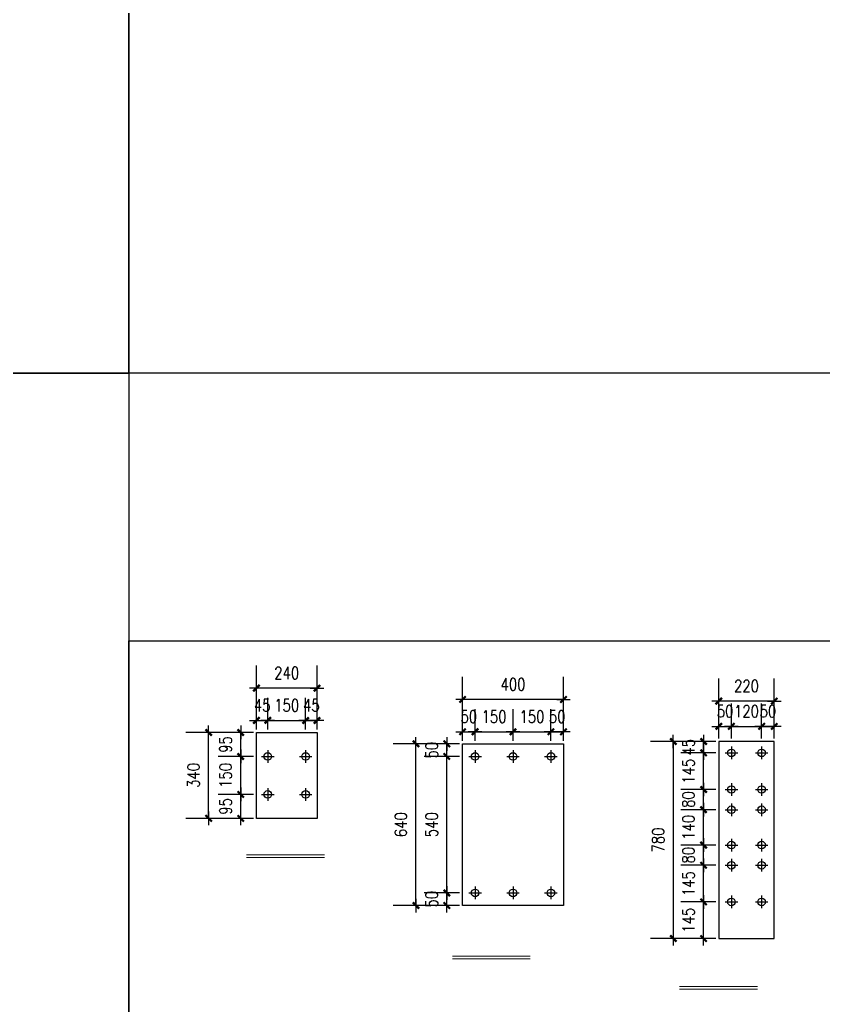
# Model space of a CAD drawing. Header units: millimetres. Extents: x 2287919 to 2522484, y -1845182 to -1736911.
# Drawn here: x 2394342 to 2397525, y -1801754 to -1797853 of the extents above; entities that cross this region are included whole.
import ezdxf

# ---------------------------------------------------------------- set-up
doc = ezdxf.new("R2010")
doc.units = ezdxf.units.MM
doc.header["$LTSCALE"] = 1000
doc.header["$PDMODE"] = 34
doc.styles.add('DIM_FONT', font='simplex.shx', dxfattribs={"width": 0.8, "bigfont": 'hztxt.shx'})
doc.dimstyles.new('WGH(1)', dxfattribs={"dimscale": 1.2, "dimtxt": 100, "dimasz": 0.5, "dimexe": 75, "dimexo": 75, "dimgap": 75, "dimtad": 1, "dimdec": 0, "dimzin": 0, "dimdsep": 46, "dimtxsty": 'DIM_FONT', "dimblk1": '_DIMX', "dimblk2": '_DIMX', "dimsah": 1, "dimcen": 0.09, "dimclrd": 3, "dimclre": 3, "dimclrt": 7, "dimadec": 0, "dimazin": 0, "dimtfac": 1, "dimtdec": 0, "dimtix": 1, "dimtmove": 2, "dimatfit": 3, "dimldrblk": '_DIMX', "dimfxl": 1, "dimtolj": 1, "dimtzin": 0, "dimarcsym": 0})

# ---------------------------------------------------------------- blocks, each defined once
blk = doc.blocks.new('_DIMX')
blk.add_line((-150, 0), (150, 0))
at = {"const_width": 50}
blk.add_lwpolyline([(-70, -70), (70, 70)], dxfattribs=at)
blk = doc.blocks.new('*D364')
at = {"color": 3, "lineweight": -2}
for p, q in [((2395267.8, -1800919.3), (2395127.6, -1800919.3)), ((2395217.6, -1800919.1), (2395217.6, -1800919)), ((2395217.6, -1801014.3), (2395217.6, -1800919.3)), ((2395267.8, -1801014.3), (2395127.6, -1801014.3)), ((2395217.6, -1801014.5), (2395217.6, -1801014.7))]:
    blk.add_line(p, q, dxfattribs=at)
at = {"layer": 'Defpoints', "color": 0}
for p in [(2395217.6, -1800919.3), (2395279.8, -1800919.3), (2395279.8, -1801014.3)]:
    blk.add_point(p, dxfattribs=at)
at = {"color": 3, "lineweight": -2, "xscale": 0.18, "yscale": 0.18, "zscale": 0.18}
for p, rotation in [((2395217.6, -1800919.3), 270), ((2395217.6, -1801014.3), 90)]:
    blk.add_blockref('_DIMX', p, dxfattribs=dict(at, rotation=rotation))
at = {"color": 7, "insert": (2395157.6, -1800966.8), "char_height": 48, "attachment_point": 5, "rotation": 90, "style": 'DIM_FONT'}
blk.add_mtext('\\A1;95', dxfattribs=at)
blk = doc.blocks.new('*D318')
at = {"color": 3, "lineweight": -2}
for p, q in [((2395267.8, -1800769.3), (2395127.6, -1800769.3)), ((2395217.6, -1800769.1), (2395217.6, -1800769)), ((2395217.6, -1800919.3), (2395217.6, -1800769.3)), ((2395267.8, -1800919.3), (2395127.6, -1800919.3)), ((2395217.6, -1800919.5), (2395217.6, -1800919.7))]:
    blk.add_line(p, q, dxfattribs=at)
at = {"layer": 'Defpoints', "color": 0}
for p in [(2395217.6, -1800769.3), (2395279.8, -1800769.3), (2395279.8, -1800919.3)]:
    blk.add_point(p, dxfattribs=at)
at = {"color": 3, "lineweight": -2, "xscale": 0.18, "yscale": 0.18, "zscale": 0.18}
for p, rotation in [((2395217.6, -1800769.3), 270), ((2395217.6, -1800919.3), 90)]:
    blk.add_blockref('_DIMX', p, dxfattribs=dict(at, rotation=rotation))
at = {"color": 7, "insert": (2395157.6, -1800844.3), "char_height": 48, "attachment_point": 5, "rotation": 90, "style": 'DIM_FONT'}
blk.add_mtext('\\A1;150', dxfattribs=at)
blk = doc.blocks.new('*D365')
at = {"color": 3, "lineweight": -2}
for p, q in [((2395267.8, -1800674.3), (2395127.6, -1800674.3)), ((2395217.6, -1800674.1), (2395217.6, -1800674)), ((2395217.6, -1800769.3), (2395217.6, -1800674.3)), ((2395267.8, -1800769.3), (2395127.6, -1800769.3)), ((2395217.6, -1800769.5), (2395217.6, -1800769.7))]:
    blk.add_line(p, q, dxfattribs=at)
at = {"layer": 'Defpoints', "color": 0}
for p in [(2395217.6, -1800674.3), (2395279.8, -1800674.3), (2395279.8, -1800769.3)]:
    blk.add_point(p, dxfattribs=at)
at = {"color": 3, "lineweight": -2, "xscale": 0.18, "yscale": 0.18, "zscale": 0.18}
for p, rotation in [((2395217.6, -1800674.3), 270), ((2395217.6, -1800769.3), 90)]:
    blk.add_blockref('_DIMX', p, dxfattribs=dict(at, rotation=rotation))
at = {"color": 7, "insert": (2395157.6, -1800721.8), "char_height": 48, "attachment_point": 5, "rotation": 90, "style": 'DIM_FONT'}
blk.add_mtext('\\A1;95', dxfattribs=at)
blk = doc.blocks.new('*D319')
at = {"color": 3, "lineweight": -2}
for p, q in [((2395279.8, -1800662.3), (2395279.8, -1800536.6)), ((2395324.8, -1800662.3), (2395324.8, -1800536.6)), ((2395279.7, -1800626.6), (2395279.5, -1800626.6)), ((2395279.8, -1800626.6), (2395324.8, -1800626.6)), ((2395325, -1800626.6), (2395325.2, -1800626.6))]:
    blk.add_line(p, q, dxfattribs=at)
at = {"layer": 'Defpoints', "color": 0}
for p in [(2395324.8, -1800626.6), (2395279.8, -1800674.3), (2395324.8, -1800674.3)]:
    blk.add_point(p, dxfattribs=at)
at = {"color": 3, "lineweight": -2, "xscale": 0.18, "yscale": 0.18, "zscale": 0.18}
blk.add_blockref('_DIMX', (2395279.8, -1800626.6), dxfattribs=at)
at = {"color": 3, "lineweight": -2, "xscale": 0.18, "yscale": 0.18, "zscale": 0.18, "rotation": 180}
blk.add_blockref('_DIMX', (2395324.8, -1800626.6), dxfattribs=at)
at = {"color": 7, "insert": (2395302.3, -1800566.6), "char_height": 48, "attachment_point": 5, "style": 'DIM_FONT'}
blk.add_mtext('\\A1;45', dxfattribs=at)
blk = doc.blocks.new('*D320')
at = {"color": 3, "lineweight": -2}
for p, q in [((2395324.8, -1800662.3), (2395324.8, -1800536.6)), ((2395474.8, -1800662.3), (2395474.8, -1800536.6)), ((2395324.7, -1800626.6), (2395324.5, -1800626.6)), ((2395324.8, -1800626.6), (2395474.8, -1800626.6)), ((2395475, -1800626.6), (2395475.2, -1800626.6))]:
    blk.add_line(p, q, dxfattribs=at)
at = {"layer": 'Defpoints', "color": 0}
for p in [(2395474.8, -1800626.6), (2395324.8, -1800674.3), (2395474.8, -1800674.3)]:
    blk.add_point(p, dxfattribs=at)
at = {"color": 3, "lineweight": -2, "xscale": 0.18, "yscale": 0.18, "zscale": 0.18}
blk.add_blockref('_DIMX', (2395324.8, -1800626.6), dxfattribs=at)
at = {"color": 3, "lineweight": -2, "xscale": 0.18, "yscale": 0.18, "zscale": 0.18, "rotation": 180}
blk.add_blockref('_DIMX', (2395474.8, -1800626.6), dxfattribs=at)
at = {"color": 7, "insert": (2395399.8, -1800566.6), "char_height": 48, "attachment_point": 5, "style": 'DIM_FONT'}
blk.add_mtext('\\A1;150', dxfattribs=at)
blk = doc.blocks.new('*D366')
at = {"color": 3, "lineweight": -2}
for p, q in [((2395474.8, -1800662.3), (2395474.8, -1800536.6)), ((2395519.8, -1800662.3), (2395519.8, -1800536.6)), ((2395474.7, -1800626.6), (2395474.5, -1800626.6)), ((2395474.8, -1800626.6), (2395519.8, -1800626.6)), ((2395520, -1800626.6), (2395520.2, -1800626.6))]:
    blk.add_line(p, q, dxfattribs=at)
at = {"layer": 'Defpoints', "color": 0}
for p in [(2395519.8, -1800626.6), (2395474.8, -1800674.3), (2395519.8, -1800674.3)]:
    blk.add_point(p, dxfattribs=at)
at = {"color": 3, "lineweight": -2, "xscale": 0.18, "yscale": 0.18, "zscale": 0.18}
blk.add_blockref('_DIMX', (2395474.8, -1800626.6), dxfattribs=at)
at = {"color": 3, "lineweight": -2, "xscale": 0.18, "yscale": 0.18, "zscale": 0.18, "rotation": 180}
blk.add_blockref('_DIMX', (2395519.8, -1800626.6), dxfattribs=at)
at = {"color": 7, "insert": (2395497.3, -1800566.6), "char_height": 48, "attachment_point": 5, "style": 'DIM_FONT'}
blk.add_mtext('\\A1;45', dxfattribs=at)
blk = doc.blocks.new('*D367')
at = {"color": 3, "lineweight": -2}
for p, q in [((2395279.8, -1800662.3), (2395279.8, -1800408.7)), ((2395519.8, -1800662.3), (2395519.8, -1800408.7)), ((2395519.7, -1800498.7), (2395280, -1800498.7))]:
    blk.add_line(p, q, dxfattribs=at)
at = {"layer": 'Defpoints', "color": 0}
for p in [(2395279.8, -1800498.7), (2395279.8, -1800674.3), (2395519.8, -1800674.3)]:
    blk.add_point(p, dxfattribs=at)
at = {"color": 3, "lineweight": -2, "xscale": 0.18, "yscale": 0.18, "zscale": 0.18, "rotation": 180}
blk.add_blockref('_DIMX', (2395279.8, -1800498.7), dxfattribs=at)
at = {"color": 3, "lineweight": -2, "xscale": 0.18, "yscale": 0.18, "zscale": 0.18}
blk.add_blockref('_DIMX', (2395519.8, -1800498.7), dxfattribs=at)
at = {"color": 7, "insert": (2395399.8, -1800438.7), "char_height": 48, "attachment_point": 5, "style": 'DIM_FONT'}
blk.add_mtext('\\A1;240', dxfattribs=at)
blk = doc.blocks.new('*D368')
at = {"color": 3, "lineweight": -2}
for p, q in [((2395267.8, -1800674.3), (2395000.5, -1800674.3)), ((2395090.5, -1801014.1), (2395090.5, -1800674.5)), ((2395267.8, -1801014.3), (2395000.5, -1801014.3))]:
    blk.add_line(p, q, dxfattribs=at)
at = {"layer": 'Defpoints', "color": 0}
for p in [(2395090.5, -1800674.3), (2395279.8, -1800674.3), (2395279.8, -1801014.3)]:
    blk.add_point(p, dxfattribs=at)
at = {"color": 3, "lineweight": -2, "xscale": 0.18, "yscale": 0.18, "zscale": 0.18}
for p, rotation in [((2395090.5, -1800674.3), 90), ((2395090.5, -1801014.3), 270)]:
    blk.add_blockref('_DIMX', p, dxfattribs=dict(at, rotation=rotation))
at = {"color": 7, "insert": (2395030.5, -1800844.3), "char_height": 48, "attachment_point": 5, "rotation": 90, "style": 'DIM_FONT'}
blk.add_mtext('\\A1;340', dxfattribs=at)
blk = doc.blocks.new('*D369')
at = {"color": 3, "lineweight": -2}
for p, q in [((2396084.2, -1801309.3), (2395944, -1801309.3)), ((2396034, -1801309.1), (2396034, -1801309)), ((2396034, -1801359.3), (2396034, -1801309.3)), ((2396084.2, -1801359.3), (2395944, -1801359.3)), ((2396034, -1801359.5), (2396034, -1801359.7))]:
    blk.add_line(p, q, dxfattribs=at)
at = {"layer": 'Defpoints', "color": 0}
for p in [(2396034, -1801309.3), (2396096.2, -1801309.3), (2396096.2, -1801359.3)]:
    blk.add_point(p, dxfattribs=at)
at = {"color": 3, "lineweight": -2, "xscale": 0.18, "yscale": 0.18, "zscale": 0.18}
for p, rotation in [((2396034, -1801309.3), 270), ((2396034, -1801359.3), 90)]:
    blk.add_blockref('_DIMX', p, dxfattribs=dict(at, rotation=rotation))
at = {"color": 7, "insert": (2395974, -1801334.3), "char_height": 48, "attachment_point": 5, "rotation": 90, "style": 'DIM_FONT'}
blk.add_mtext('\\A1;50', dxfattribs=at)
blk = doc.blocks.new('*D321')
at = {"color": 3, "lineweight": -2}
for p, q in [((2396084.2, -1800769.3), (2395944, -1800769.3)), ((2396034, -1801309.1), (2396034, -1800769.5)), ((2396084.2, -1801309.3), (2395944, -1801309.3))]:
    blk.add_line(p, q, dxfattribs=at)
at = {"layer": 'Defpoints', "color": 0}
for p in [(2396034, -1800769.3), (2396096.2, -1800769.3), (2396096.2, -1801309.3)]:
    blk.add_point(p, dxfattribs=at)
at = {"color": 3, "lineweight": -2, "xscale": 0.18, "yscale": 0.18, "zscale": 0.18}
for p, rotation in [((2396034, -1800769.3), 90), ((2396034, -1801309.3), 270)]:
    blk.add_blockref('_DIMX', p, dxfattribs=dict(at, rotation=rotation))
at = {"color": 7, "insert": (2395974, -1801039.3), "char_height": 48, "attachment_point": 5, "rotation": 90, "style": 'DIM_FONT'}
blk.add_mtext('\\A1;540', dxfattribs=at)
blk = doc.blocks.new('*D370')
at = {"color": 3, "lineweight": -2}
for p, q in [((2396084.2, -1800719.3), (2395944, -1800719.3)), ((2396034, -1800719.1), (2396034, -1800719)), ((2396034, -1800769.3), (2396034, -1800719.3)), ((2396084.2, -1800769.3), (2395944, -1800769.3)), ((2396034, -1800769.5), (2396034, -1800769.7))]:
    blk.add_line(p, q, dxfattribs=at)
at = {"layer": 'Defpoints', "color": 0}
for p in [(2396034, -1800719.3), (2396096.2, -1800719.3), (2396096.2, -1800769.3)]:
    blk.add_point(p, dxfattribs=at)
at = {"color": 3, "lineweight": -2, "xscale": 0.18, "yscale": 0.18, "zscale": 0.18}
for p, rotation in [((2396034, -1800719.3), 270), ((2396034, -1800769.3), 90)]:
    blk.add_blockref('_DIMX', p, dxfattribs=dict(at, rotation=rotation))
at = {"color": 7, "insert": (2395974, -1800744.3), "char_height": 48, "attachment_point": 5, "rotation": 90, "style": 'DIM_FONT'}
blk.add_mtext('\\A1;50', dxfattribs=at)
blk = doc.blocks.new('*D322')
at = {"color": 3, "lineweight": -2}
for p, q in [((2396096.2, -1800707.3), (2396096.2, -1800581.6)), ((2396146.2, -1800707.3), (2396146.2, -1800581.6)), ((2396096, -1800671.6), (2396095.9, -1800671.6)), ((2396096.2, -1800671.6), (2396146.2, -1800671.6)), ((2396146.4, -1800671.6), (2396146.6, -1800671.6))]:
    blk.add_line(p, q, dxfattribs=at)
at = {"layer": 'Defpoints', "color": 0}
for p in [(2396146.2, -1800671.6), (2396096.2, -1800719.3), (2396146.2, -1800719.3)]:
    blk.add_point(p, dxfattribs=at)
at = {"color": 3, "lineweight": -2, "xscale": 0.18, "yscale": 0.18, "zscale": 0.18}
blk.add_blockref('_DIMX', (2396096.2, -1800671.6), dxfattribs=at)
at = {"color": 3, "lineweight": -2, "xscale": 0.18, "yscale": 0.18, "zscale": 0.18, "rotation": 180}
blk.add_blockref('_DIMX', (2396146.2, -1800671.6), dxfattribs=at)
at = {"color": 7, "insert": (2396121.2, -1800611.6), "char_height": 48, "attachment_point": 5, "style": 'DIM_FONT'}
blk.add_mtext('\\A1;50', dxfattribs=at)
blk = doc.blocks.new('*D323')
at = {"color": 3, "lineweight": -2}
for p, q in [((2396146.2, -1800707.3), (2396146.2, -1800581.6)), ((2396296.2, -1800707.3), (2396296.2, -1800581.6)), ((2396146, -1800671.6), (2396145.9, -1800671.6)), ((2396146.2, -1800671.6), (2396296.2, -1800671.6)), ((2396296.4, -1800671.6), (2396296.6, -1800671.6))]:
    blk.add_line(p, q, dxfattribs=at)
at = {"layer": 'Defpoints', "color": 0}
for p in [(2396296.2, -1800671.6), (2396146.2, -1800719.3), (2396296.2, -1800719.3)]:
    blk.add_point(p, dxfattribs=at)
at = {"color": 3, "lineweight": -2, "xscale": 0.18, "yscale": 0.18, "zscale": 0.18}
blk.add_blockref('_DIMX', (2396146.2, -1800671.6), dxfattribs=at)
at = {"color": 3, "lineweight": -2, "xscale": 0.18, "yscale": 0.18, "zscale": 0.18, "rotation": 180}
blk.add_blockref('_DIMX', (2396296.2, -1800671.6), dxfattribs=at)
at = {"color": 7, "insert": (2396221.2, -1800611.6), "char_height": 48, "attachment_point": 5, "style": 'DIM_FONT'}
blk.add_mtext('\\A1;150', dxfattribs=at)
blk = doc.blocks.new('*D371')
at = {"color": 3, "lineweight": -2}
for p, q in [((2396446.2, -1800707.3), (2396446.2, -1800581.6)), ((2396496.2, -1800707.3), (2396496.2, -1800581.6)), ((2396446, -1800671.6), (2396445.9, -1800671.6)), ((2396446.2, -1800671.6), (2396496.2, -1800671.6)), ((2396496.4, -1800671.6), (2396496.6, -1800671.6))]:
    blk.add_line(p, q, dxfattribs=at)
at = {"layer": 'Defpoints', "color": 0}
for p in [(2396496.2, -1800671.6), (2396446.2, -1800719.3), (2396496.2, -1800719.3)]:
    blk.add_point(p, dxfattribs=at)
at = {"color": 3, "lineweight": -2, "xscale": 0.18, "yscale": 0.18, "zscale": 0.18}
blk.add_blockref('_DIMX', (2396446.2, -1800671.6), dxfattribs=at)
at = {"color": 3, "lineweight": -2, "xscale": 0.18, "yscale": 0.18, "zscale": 0.18, "rotation": 180}
blk.add_blockref('_DIMX', (2396496.2, -1800671.6), dxfattribs=at)
at = {"color": 7, "insert": (2396471.2, -1800611.6), "char_height": 48, "attachment_point": 5, "style": 'DIM_FONT'}
blk.add_mtext('\\A1;50', dxfattribs=at)
blk = doc.blocks.new('*D372')
at = {"color": 3, "lineweight": -2}
for p, q in [((2396096.2, -1800707.3), (2396096.2, -1800453.7)), ((2396496.2, -1800707.3), (2396496.2, -1800453.7)), ((2396496, -1800543.7), (2396096.4, -1800543.7))]:
    blk.add_line(p, q, dxfattribs=at)
at = {"layer": 'Defpoints', "color": 0}
for p in [(2396096.2, -1800543.7), (2396096.2, -1800719.3), (2396496.2, -1800719.3)]:
    blk.add_point(p, dxfattribs=at)
at = {"color": 3, "lineweight": -2, "xscale": 0.18, "yscale": 0.18, "zscale": 0.18, "rotation": 180}
blk.add_blockref('_DIMX', (2396096.2, -1800543.7), dxfattribs=at)
at = {"color": 3, "lineweight": -2, "xscale": 0.18, "yscale": 0.18, "zscale": 0.18}
blk.add_blockref('_DIMX', (2396496.2, -1800543.7), dxfattribs=at)
at = {"color": 7, "insert": (2396296.2, -1800483.7), "char_height": 48, "attachment_point": 5, "style": 'DIM_FONT'}
blk.add_mtext('\\A1;400', dxfattribs=at)
blk = doc.blocks.new('*D373')
at = {"color": 3, "lineweight": -2}
for p, q in [((2396084.2, -1800719.3), (2395821.8, -1800719.3)), ((2395911.8, -1801359.1), (2395911.8, -1800719.5)), ((2396084.2, -1801359.3), (2395821.8, -1801359.3))]:
    blk.add_line(p, q, dxfattribs=at)
at = {"layer": 'Defpoints', "color": 0}
for p in [(2395911.8, -1800719.3), (2396096.2, -1800719.3), (2396096.2, -1801359.3)]:
    blk.add_point(p, dxfattribs=at)
at = {"color": 3, "lineweight": -2, "xscale": 0.18, "yscale": 0.18, "zscale": 0.18}
for p, rotation in [((2395911.8, -1800719.3), 90), ((2395911.8, -1801359.3), 270)]:
    blk.add_blockref('_DIMX', p, dxfattribs=dict(at, rotation=rotation))
at = {"color": 7, "insert": (2395851.8, -1801039.3), "char_height": 48, "attachment_point": 5, "rotation": 90, "style": 'DIM_FONT'}
blk.add_mtext('\\A1;640', dxfattribs=at)
blk = doc.blocks.new('*D324')
at = {"color": 3, "lineweight": -2}
for p, q in [((2396296.2, -1800707.3), (2396296.2, -1800581.6)), ((2396446.2, -1800707.3), (2396446.2, -1800581.6)), ((2396296, -1800671.6), (2396295.9, -1800671.6)), ((2396296.2, -1800671.6), (2396446.2, -1800671.6)), ((2396446.4, -1800671.6), (2396446.6, -1800671.6))]:
    blk.add_line(p, q, dxfattribs=at)
at = {"layer": 'Defpoints', "color": 0}
for p in [(2396446.2, -1800671.6), (2396296.2, -1800719.3), (2396446.2, -1800719.3)]:
    blk.add_point(p, dxfattribs=at)
at = {"color": 3, "lineweight": -2, "xscale": 0.18, "yscale": 0.18, "zscale": 0.18}
blk.add_blockref('_DIMX', (2396296.2, -1800671.6), dxfattribs=at)
at = {"color": 3, "lineweight": -2, "xscale": 0.18, "yscale": 0.18, "zscale": 0.18, "rotation": 180}
blk.add_blockref('_DIMX', (2396446.2, -1800671.6), dxfattribs=at)
at = {"color": 7, "insert": (2396371.2, -1800611.6), "char_height": 48, "attachment_point": 5, "style": 'DIM_FONT'}
blk.add_mtext('\\A1;150', dxfattribs=at)
blk = doc.blocks.new('*D374')
at = {"color": 3, "lineweight": -2}
for p, q in [((2397099.2, -1801345), (2396961.2, -1801345)), ((2397051.2, -1801344.8), (2397051.2, -1801344.6)), ((2397051.2, -1801490), (2397051.2, -1801345)), ((2397099.2, -1801490), (2396961.2, -1801490)), ((2397051.2, -1801490.2), (2397051.2, -1801490.4))]:
    blk.add_line(p, q, dxfattribs=at)
at = {"layer": 'Defpoints', "color": 0}
for p in [(2397051.2, -1801345), (2397111.2, -1801345), (2397111.2, -1801490)]:
    blk.add_point(p, dxfattribs=at)
at = {"color": 3, "lineweight": -2, "xscale": 0.18, "yscale": 0.18, "zscale": 0.18}
for p, rotation in [((2397051.2, -1801345), 270), ((2397051.2, -1801490), 90)]:
    blk.add_blockref('_DIMX', p, dxfattribs=dict(at, rotation=rotation))
at = {"color": 7, "insert": (2396991.2, -1801417.5), "char_height": 48, "attachment_point": 5, "rotation": 90, "style": 'DIM_FONT'}
blk.add_mtext('\\A1;145', dxfattribs=at)
blk = doc.blocks.new('*D325')
at = {"color": 3, "lineweight": -2}
for p, q in [((2397099.2, -1801200), (2396961.2, -1801200)), ((2397051.2, -1801199.8), (2397051.2, -1801199.6)), ((2397051.2, -1801345), (2397051.2, -1801200)), ((2397099.2, -1801345), (2396961.2, -1801345)), ((2397051.2, -1801345.2), (2397051.2, -1801345.4))]:
    blk.add_line(p, q, dxfattribs=at)
at = {"layer": 'Defpoints', "color": 0}
for p in [(2397051.2, -1801200), (2397111.2, -1801200), (2397111.2, -1801345)]:
    blk.add_point(p, dxfattribs=at)
at = {"color": 3, "lineweight": -2, "xscale": 0.18, "yscale": 0.18, "zscale": 0.18}
for p, rotation in [((2397051.2, -1801200), 270), ((2397051.2, -1801345), 90)]:
    blk.add_blockref('_DIMX', p, dxfattribs=dict(at, rotation=rotation))
at = {"color": 7, "insert": (2396991.2, -1801272.5), "char_height": 48, "attachment_point": 5, "rotation": 90, "style": 'DIM_FONT'}
blk.add_mtext('\\A1;145', dxfattribs=at)
blk = doc.blocks.new('*D326')
at = {"color": 3, "lineweight": -2}
for p, q in [((2397099.2, -1801120), (2396961.2, -1801120)), ((2397051.2, -1801119.8), (2397051.2, -1801119.6)), ((2397051.2, -1801200), (2397051.2, -1801120)), ((2397099.2, -1801200), (2396961.2, -1801200)), ((2397051.2, -1801200.2), (2397051.2, -1801200.4))]:
    blk.add_line(p, q, dxfattribs=at)
at = {"layer": 'Defpoints', "color": 0}
for p in [(2397051.2, -1801120), (2397111.2, -1801120), (2397111.2, -1801200)]:
    blk.add_point(p, dxfattribs=at)
at = {"color": 3, "lineweight": -2, "xscale": 0.18, "yscale": 0.18, "zscale": 0.18}
for p, rotation in [((2397051.2, -1801120), 270), ((2397051.2, -1801200), 90)]:
    blk.add_blockref('_DIMX', p, dxfattribs=dict(at, rotation=rotation))
at = {"color": 7, "insert": (2396991.2, -1801160), "char_height": 48, "attachment_point": 5, "rotation": 90, "style": 'DIM_FONT'}
blk.add_mtext('\\A1;80', dxfattribs=at)
blk = doc.blocks.new('*D327')
at = {"color": 3, "lineweight": -2}
for p, q in [((2397099.2, -1800980), (2396961.2, -1800980)), ((2397051.2, -1800979.8), (2397051.2, -1800979.6)), ((2397051.2, -1801120), (2397051.2, -1800980)), ((2397099.2, -1801120), (2396961.2, -1801120)), ((2397051.2, -1801120.2), (2397051.2, -1801120.4))]:
    blk.add_line(p, q, dxfattribs=at)
at = {"layer": 'Defpoints', "color": 0}
for p in [(2397051.2, -1800980), (2397111.2, -1800980), (2397111.2, -1801120)]:
    blk.add_point(p, dxfattribs=at)
at = {"color": 3, "lineweight": -2, "xscale": 0.18, "yscale": 0.18, "zscale": 0.18}
for p, rotation in [((2397051.2, -1800980), 270), ((2397051.2, -1801120), 90)]:
    blk.add_blockref('_DIMX', p, dxfattribs=dict(at, rotation=rotation))
at = {"color": 7, "insert": (2396991.2, -1801050), "char_height": 48, "attachment_point": 5, "rotation": 90, "style": 'DIM_FONT'}
blk.add_mtext('\\A1;140', dxfattribs=at)
blk = doc.blocks.new('*D328')
at = {"color": 3, "lineweight": -2}
for p, q in [((2397099.2, -1800900), (2396961.2, -1800900)), ((2397051.2, -1800899.8), (2397051.2, -1800899.6)), ((2397051.2, -1800980), (2397051.2, -1800900)), ((2397099.2, -1800980), (2396961.2, -1800980)), ((2397051.2, -1800980.2), (2397051.2, -1800980.4))]:
    blk.add_line(p, q, dxfattribs=at)
at = {"layer": 'Defpoints', "color": 0}
for p in [(2397051.2, -1800900), (2397111.2, -1800900), (2397111.2, -1800980)]:
    blk.add_point(p, dxfattribs=at)
at = {"color": 3, "lineweight": -2, "xscale": 0.18, "yscale": 0.18, "zscale": 0.18}
for p, rotation in [((2397051.2, -1800900), 270), ((2397051.2, -1800980), 90)]:
    blk.add_blockref('_DIMX', p, dxfattribs=dict(at, rotation=rotation))
at = {"color": 7, "insert": (2396991.2, -1800940), "char_height": 48, "attachment_point": 5, "rotation": 90, "style": 'DIM_FONT'}
blk.add_mtext('\\A1;80', dxfattribs=at)
blk = doc.blocks.new('*D329')
at = {"color": 3, "lineweight": -2}
for p, q in [((2397099.2, -1800755), (2396961.2, -1800755)), ((2397051.2, -1800754.8), (2397051.2, -1800754.6)), ((2397051.2, -1800900), (2397051.2, -1800755)), ((2397099.2, -1800900), (2396961.2, -1800900)), ((2397051.2, -1800900.2), (2397051.2, -1800900.4))]:
    blk.add_line(p, q, dxfattribs=at)
at = {"layer": 'Defpoints', "color": 0}
for p in [(2397051.2, -1800755), (2397111.2, -1800755), (2397111.2, -1800900)]:
    blk.add_point(p, dxfattribs=at)
at = {"color": 3, "lineweight": -2, "xscale": 0.18, "yscale": 0.18, "zscale": 0.18}
for p, rotation in [((2397051.2, -1800755), 270), ((2397051.2, -1800900), 90)]:
    blk.add_blockref('_DIMX', p, dxfattribs=dict(at, rotation=rotation))
at = {"color": 7, "insert": (2396991.2, -1800827.5), "char_height": 48, "attachment_point": 5, "rotation": 90, "style": 'DIM_FONT'}
blk.add_mtext('\\A1;145', dxfattribs=at)
blk = doc.blocks.new('*D375')
at = {"color": 3, "lineweight": -2}
for p, q in [((2397099.2, -1800710), (2396961.2, -1800710)), ((2397051.2, -1800709.8), (2397051.2, -1800709.6)), ((2397051.2, -1800755), (2397051.2, -1800710)), ((2397099.2, -1800755), (2396961.2, -1800755)), ((2397051.2, -1800755.2), (2397051.2, -1800755.4))]:
    blk.add_line(p, q, dxfattribs=at)
at = {"layer": 'Defpoints', "color": 0}
for p in [(2397051.2, -1800710), (2397111.2, -1800710), (2397111.2, -1800755)]:
    blk.add_point(p, dxfattribs=at)
at = {"color": 3, "lineweight": -2, "xscale": 0.18, "yscale": 0.18, "zscale": 0.18}
for p, rotation in [((2397051.2, -1800710), 270), ((2397051.2, -1800755), 90)]:
    blk.add_blockref('_DIMX', p, dxfattribs=dict(at, rotation=rotation))
at = {"color": 7, "insert": (2396991.2, -1800732.5), "char_height": 48, "attachment_point": 5, "rotation": 90, "style": 'DIM_FONT'}
blk.add_mtext('\\A1;45', dxfattribs=at)
blk = doc.blocks.new('*D330')
at = {"color": 3, "lineweight": -2}
for p, q in [((2397111.2, -1800698), (2397111.2, -1800560)), ((2397161.2, -1800698), (2397161.2, -1800560)), ((2397111, -1800650), (2397110.9, -1800650)), ((2397111.2, -1800650), (2397161.2, -1800650)), ((2397161.4, -1800650), (2397161.6, -1800650))]:
    blk.add_line(p, q, dxfattribs=at)
at = {"layer": 'Defpoints', "color": 0}
for p in [(2397161.2, -1800650), (2397111.2, -1800710), (2397161.2, -1800710)]:
    blk.add_point(p, dxfattribs=at)
at = {"color": 3, "lineweight": -2, "xscale": 0.18, "yscale": 0.18, "zscale": 0.18}
blk.add_blockref('_DIMX', (2397111.2, -1800650), dxfattribs=at)
at = {"color": 3, "lineweight": -2, "xscale": 0.18, "yscale": 0.18, "zscale": 0.18, "rotation": 180}
blk.add_blockref('_DIMX', (2397161.2, -1800650), dxfattribs=at)
at = {"color": 7, "insert": (2397136.2, -1800590), "char_height": 48, "attachment_point": 5, "style": 'DIM_FONT'}
blk.add_mtext('\\A1;50', dxfattribs=at)
blk = doc.blocks.new('*D331')
at = {"color": 3, "lineweight": -2}
for p, q in [((2397161.2, -1800698), (2397161.2, -1800560)), ((2397281.2, -1800698), (2397281.2, -1800560)), ((2397161, -1800650), (2397160.9, -1800650)), ((2397161.2, -1800650), (2397281.2, -1800650)), ((2397281.4, -1800650), (2397281.6, -1800650))]:
    blk.add_line(p, q, dxfattribs=at)
at = {"layer": 'Defpoints', "color": 0}
for p in [(2397281.2, -1800650), (2397161.2, -1800710), (2397281.2, -1800710)]:
    blk.add_point(p, dxfattribs=at)
at = {"color": 3, "lineweight": -2, "xscale": 0.18, "yscale": 0.18, "zscale": 0.18}
blk.add_blockref('_DIMX', (2397161.2, -1800650), dxfattribs=at)
at = {"color": 3, "lineweight": -2, "xscale": 0.18, "yscale": 0.18, "zscale": 0.18, "rotation": 180}
blk.add_blockref('_DIMX', (2397281.2, -1800650), dxfattribs=at)
at = {"color": 7, "insert": (2397221.2, -1800590), "char_height": 48, "attachment_point": 5, "style": 'DIM_FONT'}
blk.add_mtext('\\A1;120', dxfattribs=at)
blk = doc.blocks.new('*D376')
at = {"color": 3, "lineweight": -2}
for p, q in [((2397281.2, -1800698), (2397281.2, -1800560)), ((2397331.2, -1800698), (2397331.2, -1800560)), ((2397281, -1800650), (2397280.9, -1800650)), ((2397281.2, -1800650), (2397331.2, -1800650)), ((2397331.4, -1800650), (2397331.6, -1800650))]:
    blk.add_line(p, q, dxfattribs=at)
at = {"layer": 'Defpoints', "color": 0}
for p in [(2397331.2, -1800650), (2397281.2, -1800710), (2397331.2, -1800710)]:
    blk.add_point(p, dxfattribs=at)
at = {"color": 3, "lineweight": -2, "xscale": 0.18, "yscale": 0.18, "zscale": 0.18}
blk.add_blockref('_DIMX', (2397281.2, -1800650), dxfattribs=at)
at = {"color": 3, "lineweight": -2, "xscale": 0.18, "yscale": 0.18, "zscale": 0.18, "rotation": 180}
blk.add_blockref('_DIMX', (2397331.2, -1800650), dxfattribs=at)
at = {"color": 7, "insert": (2397306.2, -1800590), "char_height": 48, "attachment_point": 5, "style": 'DIM_FONT'}
blk.add_mtext('\\A1;50', dxfattribs=at)
blk = doc.blocks.new('*D377')
at = {"color": 3, "lineweight": -2}
for p, q in [((2397111.2, -1800698), (2397111.2, -1800460)), ((2397331.2, -1800698), (2397331.2, -1800460)), ((2397331, -1800550), (2397111.4, -1800550))]:
    blk.add_line(p, q, dxfattribs=at)
at = {"layer": 'Defpoints', "color": 0}
for p in [(2397111.2, -1800550), (2397111.2, -1800710), (2397331.2, -1800710)]:
    blk.add_point(p, dxfattribs=at)
at = {"color": 3, "lineweight": -2, "xscale": 0.18, "yscale": 0.18, "zscale": 0.18, "rotation": 180}
blk.add_blockref('_DIMX', (2397111.2, -1800550), dxfattribs=at)
at = {"color": 3, "lineweight": -2, "xscale": 0.18, "yscale": 0.18, "zscale": 0.18}
blk.add_blockref('_DIMX', (2397331.2, -1800550), dxfattribs=at)
at = {"color": 7, "insert": (2397221.2, -1800490), "char_height": 48, "attachment_point": 5, "style": 'DIM_FONT'}
blk.add_mtext('\\A1;220', dxfattribs=at)
blk = doc.blocks.new('*D378')
at = {"color": 3, "lineweight": -2}
for p, q in [((2397099.2, -1800710), (2396841.2, -1800710)), ((2396931.2, -1800710.2), (2396931.2, -1801489.8)), ((2397099.2, -1801490), (2396841.2, -1801490))]:
    blk.add_line(p, q, dxfattribs=at)
at = {"layer": 'Defpoints', "color": 0}
for p in [(2397111.2, -1800710), (2396931.2, -1801490), (2397111.2, -1801490)]:
    blk.add_point(p, dxfattribs=at)
at = {"color": 3, "lineweight": -2, "xscale": 0.18, "yscale": 0.18, "zscale": 0.18}
for p, rotation in [((2396931.2, -1800710), 90), ((2396931.2, -1801490), 270)]:
    blk.add_blockref('_DIMX', p, dxfattribs=dict(at, rotation=rotation))
at = {"color": 7, "insert": (2396871.2, -1801100), "char_height": 48, "attachment_point": 5, "rotation": 90, "style": 'DIM_FONT'}
blk.add_mtext('\\A1;780', dxfattribs=at)

msp = doc.modelspace()

# ---------------------------------------------------------------- linework, layer by layer
for p, q in [((2395279.8, -1801014.3), (2395279.8, -1800674.3)), ((2395279.8, -1800674.3), (2395519.8, -1800674.3)), ((2395519.8, -1800674.3), (2395519.8, -1801014.3)), ((2397111.2, -1800710), (2397111.2, -1801490)), ((2397331.2, -1800710), (2397111.2, -1800710)), ((2397331.2, -1801490), (2397331.2, -1800710)), ((2395324.8, -1800744.3), (2395324.8, -1800794.3)), ((2395474.8, -1800744.3), (2395474.8, -1800794.3)), ((2396096.2, -1801359.3), (2396096.2, -1800719.3)), ((2396096.2, -1800719.3), (2396496.2, -1800719.3)), ((2396146.2, -1800744.3), (2396146.2, -1800794.3)), ((2396296.2, -1800744.3), (2396296.2, -1800794.3)), ((2396446.2, -1800744.3), (2396446.2, -1800794.3)), ((2396496.2, -1800719.3), (2396496.2, -1801359.3)), ((2397136.2, -1800755), (2397186.2, -1800755)), ((2397161.2, -1800730), (2397161.2, -1800780)), ((2397256.2, -1800755), (2397306.2, -1800755)), ((2397281.2, -1800730), (2397281.2, -1800780)), ((2395299.8, -1800769.3), (2395349.8, -1800769.3)), ((2395449.8, -1800769.3), (2395499.8, -1800769.3)), ((2396121.2, -1800769.3), (2396171.2, -1800769.3)), ((2396271.2, -1800769.3), (2396321.2, -1800769.3)), ((2396421.2, -1800769.3), (2396471.2, -1800769.3)), ((2395324.8, -1800894.3), (2395324.8, -1800944.3)), ((2395474.8, -1800894.3), (2395474.8, -1800944.3)), ((2397136.2, -1800900), (2397186.2, -1800900)), ((2397161.2, -1800875), (2397161.2, -1800925)), ((2397256.2, -1800900), (2397306.2, -1800900)), ((2397281.2, -1800875), (2397281.2, -1800925)), ((2395299.8, -1800919.3), (2395349.8, -1800919.3)), ((2395449.8, -1800919.3), (2395499.8, -1800919.3)), ((2397136.2, -1800980), (2397186.2, -1800980)), ((2397161.2, -1800955), (2397161.2, -1801005)), ((2397256.2, -1800980), (2397306.2, -1800980)), ((2397281.2, -1800955), (2397281.2, -1801005)), ((2395519.8, -1801014.3), (2395279.8, -1801014.3)), ((2397161.2, -1801095), (2397161.2, -1801145)), ((2397281.2, -1801095), (2397281.2, -1801145)), ((2397136.2, -1801120), (2397186.2, -1801120)), ((2397256.2, -1801120), (2397306.2, -1801120)), ((2397161.2, -1801175), (2397161.2, -1801225)), ((2397281.2, -1801175), (2397281.2, -1801225)), ((2397136.2, -1801200), (2397186.2, -1801200)), ((2397256.2, -1801200), (2397306.2, -1801200)), ((2396146.2, -1801284.3), (2396146.2, -1801334.3)), ((2396296.2, -1801284.3), (2396296.2, -1801334.3)), ((2396446.2, -1801284.3), (2396446.2, -1801334.3)), ((2396121.2, -1801309.3), (2396171.2, -1801309.3)), ((2396271.2, -1801309.3), (2396321.2, -1801309.3)), ((2396421.2, -1801309.3), (2396471.2, -1801309.3)), ((2397161.2, -1801320), (2397161.2, -1801370)), ((2397281.2, -1801320), (2397281.2, -1801370)), ((2396496.2, -1801359.3), (2396096.2, -1801359.3)), ((2397136.2, -1801345), (2397186.2, -1801345)), ((2397256.2, -1801345), (2397306.2, -1801345)), ((2397111.2, -1801490), (2397331.2, -1801490))]:
    msp.add_line(p, q)
at = {"lineweight": 15}
for p, q in [((2395240.3, -1801159.3), (2395548.8, -1801159.3)), ((2395240.3, -1801169.3), (2395548.8, -1801169.3)), ((2396056, -1801560), (2396364.5, -1801560)), ((2396056, -1801570), (2396364.5, -1801570)), ((2396956, -1801680), (2397264.5, -1801680)), ((2396956, -1801690), (2397264.5, -1801690))]:
    msp.add_line(p, q, dxfattribs=at)
for points in [[(2339842.4, -1768081.5), (2394773.9, -1768081.5), (2394773.9, -1799252), (2339842.4, -1799252)], [(2394773.9, -1768081.5), (2449705.5, -1768081.5), (2449705.5, -1799252), (2394773.9, -1799252)], [(2391278.3, -1799252), (2394773.9, -1799252), (2394773.9, -1845182.2), (2391278.3, -1845182.2)], [(2394773.9, -1800312), (2400713.9, -1800312), (2400713.9, -1799252), (2394773.9, -1799252)], [(2394773.9, -1800312), (2400713.9, -1800312), (2400713.9, -1804512), (2394773.9, -1804512)]]:
    msp.add_lwpolyline(points, close=True)
for centre in [(2395324.8, -1800769.3), (2395474.8, -1800769.3), (2396146.2, -1800769.3), (2396296.2, -1800769.3), (2396446.2, -1800769.3), (2397161.2, -1800755), (2397281.2, -1800755), (2395324.8, -1800919.3), (2395474.8, -1800919.3), (2397161.2, -1800900), (2397281.2, -1800900), (2397161.2, -1800980), (2397281.2, -1800980), (2397161.2, -1801120), (2397281.2, -1801120), (2397161.2, -1801200), (2397281.2, -1801200), (2396146.2, -1801309.3), (2396296.2, -1801309.3), (2396446.2, -1801309.3), (2397161.2, -1801345), (2397281.2, -1801345)]:
    msp.add_circle(centre, 15)

# ---------------------------------------------------------------- dimensions: what is measured, and where the dimension line sits
at = {"color": 1}
for p1, p2, distance, picture, middle in [((2395519.8, -1800674.3), (2395279.8, -1800674.3), -175.6, '*D367', (2395399.8, -1800438.7)), ((2396496.2, -1800719.3), (2396096.2, -1800719.3), -175.6, '*D372', (2396296.2, -1800483.7)), ((2397331.2, -1800710), (2397111.2, -1800710), -160, '*D377', (2397221.2, -1800490)), ((2395279.8, -1801014.3), (2395279.8, -1800674.3), 189.4, '*D368', (2395030.5, -1800844.3)), ((2396096.2, -1801359.3), (2396096.2, -1800719.3), 184.4, '*D373', (2395851.8, -1801039.3)), ((2397111.2, -1800710), (2397111.2, -1801490), -180, '*D378', (2396871.2, -1801100))]:
    dim = msp.add_aligned_dim(p1=p1, p2=p2, distance=distance, dimstyle='WGH(1)', override={"dimtxt": 40, "dimasz": 0.15, "dimexo": 10, "dimgap": 30}, dxfattribs=at)
    dim.commit()
    dim.dimension.update_dxf_attribs({"geometry": picture, "text_midpoint": middle})
for base, p1, p2, picture, middle in [((2395324.8, -1800626.6), (2395279.8, -1800674.3), (2395324.8, -1800674.3), '*D319', (2395302.3, -1800566.6)), ((2395474.8, -1800626.6), (2395324.8, -1800674.3), (2395474.8, -1800674.3), '*D320', (2395399.8, -1800566.6)), ((2395519.8, -1800626.6), (2395474.8, -1800674.3), (2395519.8, -1800674.3), '*D366', (2395497.3, -1800566.6)), ((2397161.2, -1800650), (2397111.2, -1800710), (2397161.2, -1800710), '*D330', (2397136.2, -1800590)), ((2397281.2, -1800650), (2397161.2, -1800710), (2397281.2, -1800710), '*D331', (2397221.2, -1800590)), ((2397331.2, -1800650), (2397281.2, -1800710), (2397331.2, -1800710), '*D376', (2397306.2, -1800590)), ((2396146.2, -1800671.6), (2396096.2, -1800719.3), (2396146.2, -1800719.3), '*D322', (2396121.2, -1800611.6)), ((2396296.2, -1800671.6), (2396146.2, -1800719.3), (2396296.2, -1800719.3), '*D323', (2396221.2, -1800611.6)), ((2396446.2, -1800671.6), (2396296.2, -1800719.3), (2396446.2, -1800719.3), '*D324', (2396371.2, -1800611.6)), ((2396496.2, -1800671.6), (2396446.2, -1800719.3), (2396496.2, -1800719.3), '*D371', (2396471.2, -1800611.6))]:
    dim = msp.add_linear_dim(base=base, p1=p1, p2=p2, dimstyle='WGH(1)', override={"dimtxt": 40, "dimasz": 0.15, "dimexo": 10, "dimgap": 30}, dxfattribs=at)
    dim.commit()
    dim.dimension.update_dxf_attribs({"geometry": picture, "text_midpoint": middle})
for base, p1, p2, picture, middle in [((2395217.6, -1800674.3), (2395279.8, -1800769.3), (2395279.8, -1800674.3), '*D365', (2395157.6, -1800721.8)), ((2396034, -1800719.3), (2396096.2, -1800769.3), (2396096.2, -1800719.3), '*D370', (2395974, -1800744.3)), ((2397051.2, -1800710), (2397111.2, -1800755), (2397111.2, -1800710), '*D375', (2396991.2, -1800732.5)), ((2395217.6, -1800769.3), (2395279.8, -1800919.3), (2395279.8, -1800769.3), '*D318', (2395157.6, -1800844.3)), ((2396034, -1800769.3), (2396096.2, -1801309.3), (2396096.2, -1800769.3), '*D321', (2395974, -1801039.3)), ((2397051.2, -1800755), (2397111.2, -1800900), (2397111.2, -1800755), '*D329', (2396991.2, -1800827.5)), ((2395217.6, -1800919.3), (2395279.8, -1801014.3), (2395279.8, -1800919.3), '*D364', (2395157.6, -1800966.8)), ((2397051.2, -1800900), (2397111.2, -1800980), (2397111.2, -1800900), '*D328', (2396991.2, -1800940)), ((2397051.2, -1800980), (2397111.2, -1801120), (2397111.2, -1800980), '*D327', (2396991.2, -1801050)), ((2397051.2, -1801120), (2397111.2, -1801200), (2397111.2, -1801120), '*D326', (2396991.2, -1801160)), ((2397051.2, -1801200), (2397111.2, -1801345), (2397111.2, -1801200), '*D325', (2396991.2, -1801272.5)), ((2396034, -1801309.3), (2396096.2, -1801359.3), (2396096.2, -1801309.3), '*D369', (2395974, -1801334.3)), ((2397051.2, -1801345), (2397111.2, -1801490), (2397111.2, -1801345), '*D374', (2396991.2, -1801417.5))]:
    dim = msp.add_linear_dim(base=base, p1=p1, p2=p2, angle=90, dimstyle='WGH(1)', override={"dimtxt": 40, "dimasz": 0.15, "dimexo": 10, "dimgap": 30}, dxfattribs=at)
    dim.commit()
    dim.dimension.update_dxf_attribs({"geometry": picture, "text_midpoint": middle})

doc.saveas('drawing.dxf')
